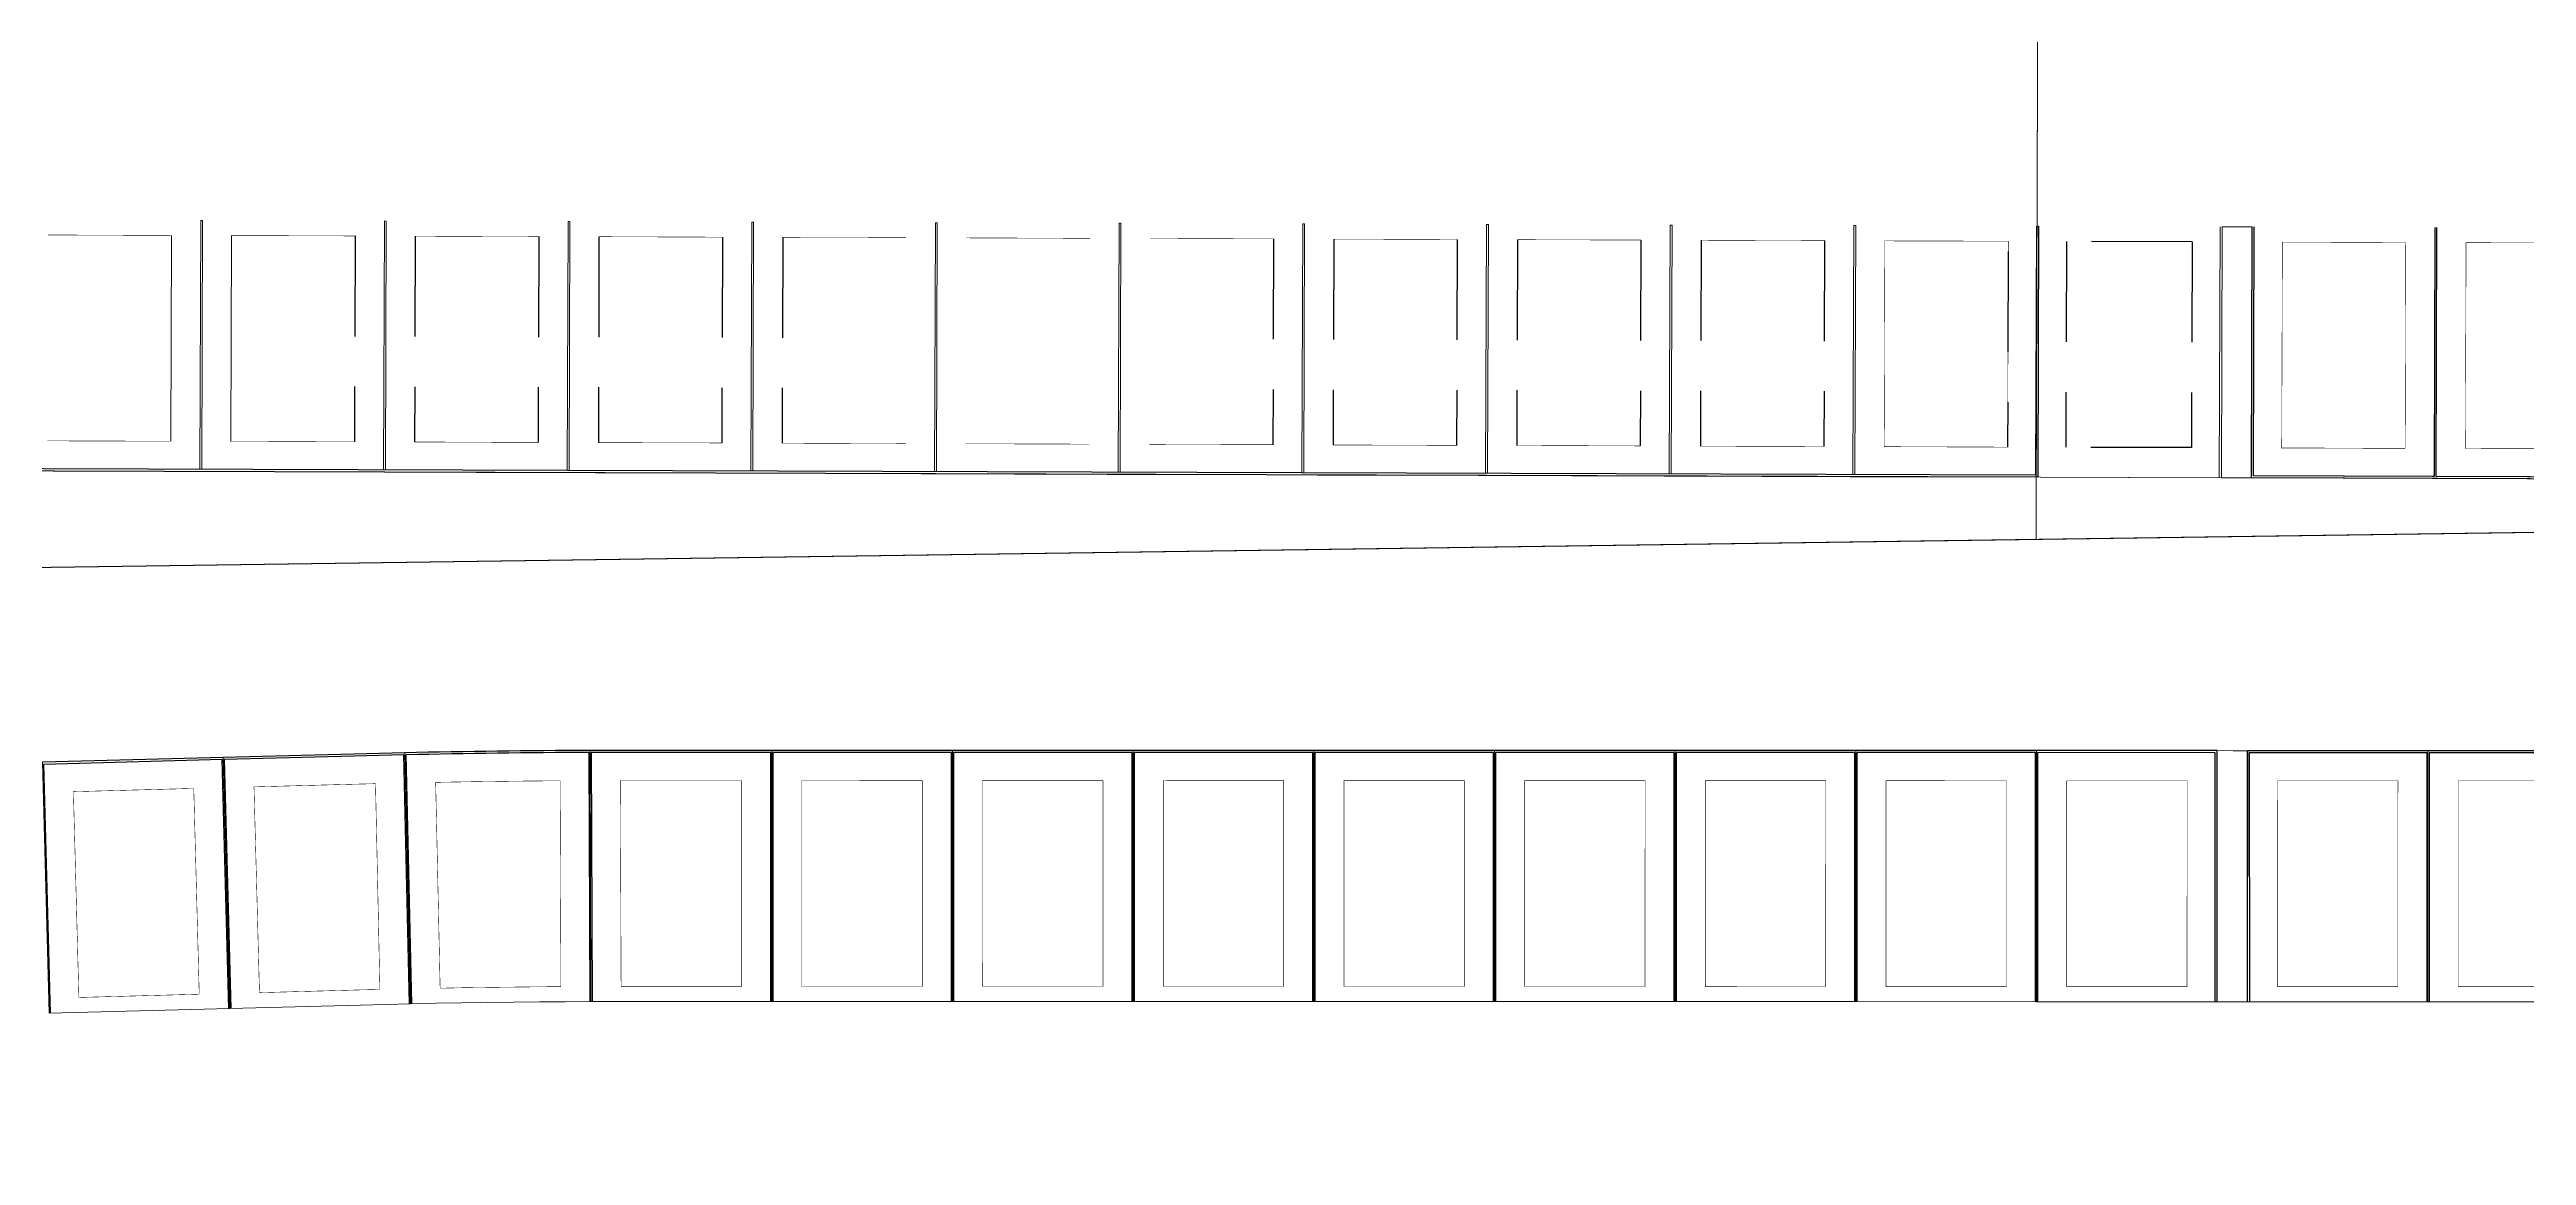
# Model space of a CAD drawing. Header units: centimetres. Extents: x -6122352 to 7132207, y -1694241 to 1947892.
# Drawn here: x -112653 to 134102, y 51127 to 161259 of the extents above; entities that cross this region are included whole.
import ezdxf

# ---------------------------------------------------------------- set-up
doc = ezdxf.new("R2010")
doc.units = ezdxf.units.CM
doc.header["$MEASUREMENT"] = 0
doc.header["$PDMODE"] = 66
doc.header["$PDSIZE"] = 100
doc.linetypes.add('DASHED2', pattern=[0.375, 0.25, -0.125])
doc.linetypes.add('XR-AR-END-SETTING OUT PLAN$0$23261-XR-AR-SI-GF$0$HIDDEN', pattern=[0.375, 0.25, -0.125])
doc.layers.add('08-Compound Wall-2', color=6, linetype='Continuous', lineweight=25, true_color=0xff00ff)
doc.layers.add('23585-XR-AR-DAMAC PLOT LIMITS$0$1-Open Space', color=7, linetype='Continuous', lineweight=5, true_color=0x90cf5a)
for name, color, linetype, lineweight in [('23585-XR-AR-BOUNDARY WALLS AND SETBACKS$0$A-WALL-PPHT', 7, 'Continuous', 5), ('23585-XR-AR-DAMAC PLOT LIMITS$0$1-LV3', 231, 'Continuous', 5), ('A-ANNO-TEXT', 3, 'Continuous', 25)]:
    doc.layers.add(name, color=color, linetype=linetype, lineweight=lineweight)
for name, color, linetype in [('23585-XR-AR-BOUNDARY WALLS AND SETBACKS$0$setback', 7, 'XR-AR-END-SETTING OUT PLAN$0$23261-XR-AR-SI-GF$0$HIDDEN'), ('@MI-FOOTINGS', 7, 'Continuous'), ('@MI-REF LAYER', 7, 'Continuous'), ('@MI-TYPE-01', 30, 'Continuous'), ('@MI-TYPE-02', 6, 'Continuous')]:
    doc.layers.add(name, color=color, linetype=linetype)
doc.layers.add('23585-XR-AR-DAMAC PLOT LIMITS$0$D-Phase New', color=7, linetype='Continuous', true_color=0x000080)
doc.styles.add('Schueco-BEMSTIL', font='isocpeur.ttf', dxfattribs={"width": 0.9})
doc.dimstyles.new('MI- JWC-TXT-2.5 MM', dxfattribs={"dimscale": 1.5, "dimtxt": 2.5, "dimasz": 1, "dimexe": 2, "dimexo": 1, "dimgap": 1, "dimtad": 1, "dimdec": 0, "dimdsep": 46, "dimtxsty": 'Schueco-BEMSTIL', "dimblk": 'OPEN30', "dimcen": 0, "dimdle": 2, "dimclrd": 140, "dimclre": 8, "dimclrt": 40, "dimadec": 0, "dimazin": 2, "dimtfac": 1, "dimtdec": 0, "dimtix": 1, "dimtmove": 2, "dimatfit": 3, "dimldrblk": 'OPEN', "dimfxl": 2, "dimlwd": -1, "dimlwe": -1, "dimarcsym": 0})

# ---------------------------------------------------------------- blocks, each defined once
blk = doc.blocks.new('23585-XR-AR-BOUNDARY WALLS AND SETBACKS')
at = {"layer": '08-Compound Wall-2'}
for points in [[(496560.45, 2769179.38), (496541.99, 2769196.25), (496529.83, 2769182.97), (496523.13, 2769175.65), (496517.67, 2769169.7), (496505.51, 2769156.43), (496493.35, 2769143.16), (496481.19, 2769129.89), (496469.03, 2769116.62), (496456.87, 2769103.35), (496444.71, 2769090.08), (496432.55, 2769076.8), (496420.39, 2769063.53), (496408.23, 2769050.26), (496396.07, 2769036.99), (496414.5, 2769020.1)], [(496382.68, 2769099.42), (496400.91, 2769082.61), (496400.57, 2769082.24), (496394.98, 2769076.18), (496394.78, 2769075.96), (496388.65, 2769069.3), (496370.41, 2769086.11)], [(496370.28, 2769085.96), (496388.51, 2769069.15), (496388.37, 2769069.01), (496382.44, 2769062.57), (496382.38, 2769062.5), (496376.31, 2769055.92), (496358.08, 2769072.73)], [(496401.13, 2769082.55), (496401.13, 2769082.55), (496400.72, 2769082.11), (496395.13, 2769076.04), (496394.93, 2769075.82), (496388.86, 2769069.24), (496388.73, 2769069.09)], [(496388.73, 2769069.09), (496388.52, 2769068.87), (496382.59, 2769062.44), (496382.52, 2769062.37), (496376.32, 2769055.64), (496357.94, 2769072.58)], [(496438.76, 2769046.57), (496420.47, 2769063.32), (496408.45, 2769050.2), (496426.73, 2769033.45)], [(496426.6, 2769033.3), (496408.31, 2769050.05), (496396.35, 2769037), (496414.64, 2769020.25)], [(496412.34, 2769017.74), (496394.06, 2769034.49), (496382.1, 2769021.45), (496400.39, 2769004.69)], [(496400.25, 2769004.54), (496381.96, 2769021.3), (496369.94, 2769008.17), (496388.23, 2768991.42)], [(496388.09, 2768991.27), (496369.8, 2769008.03), (496357.85, 2768994.99), (496357.78, 2768994.9), (496376.07, 2768978.15)], [(496375.93, 2768978), (496357.64, 2768994.76), (496345.62, 2768981.63), (496363.9, 2768964.88)], [(496363.77, 2768964.73), (496345.48, 2768981.48), (496333.46, 2768968.36), (496351.74, 2768951.61)], [(496351.61, 2768951.46), (496333.32, 2768968.21), (496321.3, 2768955.09), (496339.58, 2768938.34)], [(496339.45, 2768938.19), (496321.16, 2768954.94), (496309.14, 2768941.82), (496327.42, 2768925.06)], [(496327.29, 2768924.92), (496309, 2768941.67), (496296.98, 2768928.55), (496315.26, 2768911.79)], [(496315.13, 2768911.65), (496296.84, 2768928.4), (496287.47, 2768918.17), (496284.76, 2768915.2), (496303.11, 2768898.52)], [(496290.99, 2768884.94), (496272.34, 2768901.29), (496269.07, 2768897.54), (496260.58, 2768887.77), (496279.31, 2768871.51)], [(496279.18, 2768871.36), (496260.45, 2768887.61), (496248.78, 2768874.17), (496267.51, 2768857.92)]]:
    blk.add_lwpolyline(points, dxfattribs=at)
for points in [[(496343.37, 2769056.77), (496361.6, 2769039.96), (496212.9, 2768878.65, -0.155794), (496153.14, 2768844.54), (496148.02, 2768868.8)], [(496343.5, 2769056.92), (496361.88, 2769039.98), (496213.05, 2768878.51, -0.156247), (496152.98, 2768844.3)], [(496412.48, 2769017.89), (496394.04, 2769034.78), (496381.88, 2769021.51), (496369.72, 2769008.24), (496357.71, 2768995.12), (496357.56, 2768994.96), (496345.4, 2768981.69), (496333.24, 2768968.42), (496321.08, 2768955.15), (496308.92, 2768941.88), (496296.76, 2768928.61), (496287.32, 2768918.31), (496284.54, 2768915.26, 0.004459), (496272.25, 2768901.5), (496268.92, 2768897.67), (496260.36, 2768887.82), (496248.56, 2768874.23)], [(496302.97, 2768898.37), (496284.62, 2768915.05, 0.004411), (496272.47, 2768901.44), (496291.12, 2768885.09)]]:
    blk.add_lwpolyline(points, format="xyb", dxfattribs=at)
at = {"layer": '23585-XR-AR-BOUNDARY WALLS AND SETBACKS$0$A-WALL-PPHT'}
for p, q in [((496355.77, 2769070.23), (496374.15, 2769053.28)), ((496355.91, 2769070.38), (496374.29, 2769053.43)), ((496343.5, 2769056.92), (496343.37, 2769056.77)), ((496331.16, 2769043.54), (496331.04, 2769043.41)), ((496331.04, 2769043.41), (496349.27, 2769026.58)), ((496331.16, 2769043.54), (496349.4, 2769026.73)), ((496318.76, 2769030.08), (496318.64, 2769029.95)), ((496318.64, 2769029.95), (496336.86, 2769013.13)), ((496318.76, 2769030.08), (496337, 2769013.27)), ((496306.36, 2769016.63), (496306.24, 2769016.5)), ((496306.24, 2769016.5), (496324.46, 2768999.67)), ((496306.36, 2769016.63), (496324.6, 2768999.82)), ((496293.95, 2769003.17), (496293.83, 2769003.04)), ((496293.83, 2769003.04), (496312.06, 2768986.22)), ((496293.95, 2769003.17), (496312.19, 2768986.36)), ((496281.55, 2768989.72), (496281.43, 2768989.59)), ((496281.43, 2768989.59), (496299.65, 2768972.76)), ((496281.55, 2768989.72), (496299.79, 2768972.91)), ((496269.15, 2768976.26), (496269.03, 2768976.13)), ((496269.03, 2768976.13), (496287.25, 2768959.31)), ((496269.15, 2768976.26), (496287.39, 2768959.45)), ((496256.74, 2768962.81), (496256.62, 2768962.68)), ((496256.62, 2768962.68), (496274.85, 2768945.85)), ((496256.74, 2768962.81), (496274.98, 2768946)), ((496244.34, 2768949.35), (496244.22, 2768949.22)), ((496244.22, 2768949.22), (496262.44, 2768932.4)), ((496244.34, 2768949.35), (496262.58, 2768932.54)), ((496231.94, 2768935.89), (496231.82, 2768935.77)), ((496231.82, 2768935.77), (496250.04, 2768918.94)), ((496231.94, 2768935.89), (496250.18, 2768919.09)), ((496222.61, 2768923.56), (496237.68, 2768909.66)), ((496219.53, 2768922.44), (496219.41, 2768922.31)), ((496219.41, 2768922.31), (496237.64, 2768905.48)), ((496219.53, 2768922.44), (496237.77, 2768905.63)), ((496218.54, 2768919.14), (496233.61, 2768905.25))]:
    blk.add_line(p, q, dxfattribs=at)
at = {"layer": '23585-XR-AR-BOUNDARY WALLS AND SETBACKS$0$setback', "ltscale": 40}
for p, q in [((496354.98, 2769067.15), (496346.5, 2769057.96)), ((496354.98, 2769067.15), (496370.05, 2769053.26)), ((496346.5, 2769057.96), (496361.57, 2769044.06)), ((496343.33, 2769053), (496357.65, 2769039.8)), ((496370.05, 2769053.26), (496361.57, 2769044.06)), ((496330.17, 2769040.24), (496345.24, 2769026.35)), ((496321.83, 2769031.2), (496336.91, 2769017.3)), ((496317.77, 2769026.79), (496332.84, 2769012.89)), ((496309.43, 2769017.74), (496324.5, 2769003.85)), ((496305.36, 2769013.33), (496320.44, 2768999.44)), ((496297.03, 2769004.29), (496312.1, 2768990.39)), ((496292.96, 2768999.88), (496308.03, 2768985.98)), ((496259.82, 2768963.92), (496274.89, 2768950.03)), ((496255.75, 2768959.51), (496270.82, 2768945.62)), ((496247.41, 2768950.47), (496262.49, 2768936.57)), ((496243.35, 2768946.05), (496258.42, 2768932.16)), ((496235.01, 2768937.01), (496250.08, 2768923.12)), ((496230.94, 2768932.6), (496246.02, 2768918.7))]:
    blk.add_line(p, q, dxfattribs=at)
at = {"layer": '23585-XR-AR-BOUNDARY WALLS AND SETBACKS$0$setback', "ltscale": 40, "const_width": 0.05}
for points in [[(496381.82, 2769096.27), (496396.89, 2769082.38), (496392.92, 2769078.07), (496392.72, 2769077.85, 0.000021), (496392.72, 2769077.85), (496388.55, 2769073.33), (496373.48, 2769087.23), (496377.65, 2769091.75), (496377.85, 2769091.97)], [(496299.92, 2768897.23), (496298.48, 2768895.63), (496296.76, 2768893.71), (496295.04, 2768891.79), (496293.33, 2768889.87), (496291.91, 2768888.25), (496276.49, 2768901.77, -0.003005), (496284.75, 2768911.02)]]:
    blk.add_lwpolyline(points, format="xyb", close=True, dxfattribs=at)
for points in [[(496369.41, 2769082.81), (496384.49, 2769068.92), (496380.39, 2769064.47), (496380.32, 2769064.4), (496376.15, 2769059.88), (496361.08, 2769073.77), (496365.24, 2769078.29)], [(496435.69, 2769045.45), (496427.59, 2769036.6), (496412.47, 2769050.45), (496420.58, 2769059.29)], [(496423.53, 2769032.17), (496415.42, 2769023.32), (496400.31, 2769037.17), (496408.42, 2769046.02)], [(496397.19, 2769003.42), (496389.08, 2768994.57), (496373.96, 2769008.42), (496382.07, 2769017.27)], [(496385.02, 2768990.15), (496376.92, 2768981.3), (496361.8, 2768995.15), (496369.91, 2769004)], [(496372.86, 2768976.88), (496364.76, 2768968.03), (496349.64, 2768981.88), (496357.75, 2768990.73)], [(496360.7, 2768963.61), (496352.6, 2768954.76), (496337.48, 2768968.61), (496345.59, 2768977.45)], [(496348.54, 2768950.33), (496340.44, 2768941.49), (496325.32, 2768955.34), (496333.43, 2768964.18)], [(496336.38, 2768937.06), (496328.28, 2768928.22), (496313.16, 2768942.06), (496321.27, 2768950.91)], [(496324.22, 2768923.79), (496316.12, 2768914.94), (496301, 2768928.79), (496309.11, 2768937.64)], [(496312.06, 2768910.52), (496304.65, 2768902.43), (496303.95, 2768901.67), (496288.78, 2768915.46), (496289.54, 2768916.28), (496296.95, 2768924.37)], [(496287.95, 2768883.74), (496286.66, 2768882.27), (496280.08, 2768874.68), (496264.6, 2768888.12), (496271.18, 2768895.7), (496272.54, 2768897.26)], [(496276.14, 2768870.15), (496268.28, 2768861.09), (496252.8, 2768874.53), (496260.66, 2768883.59)]]:
    blk.add_lwpolyline(points, close=True, dxfattribs=at)
for points in [[(496334.24, 2769044.65), (496342.57, 2769053.7), (496357.65, 2769039.8), (496349.31, 2769030.76), (496334.24, 2769044.65)], [(496321.83, 2769031.2), (496330.17, 2769040.24)], [(496401.24, 2769007.84), (496386.12, 2769021.69), (496394.23, 2769030.54), (496409.34, 2769016.69), (496401.24, 2769007.84)], [(496309.43, 2769017.74), (496317.77, 2769026.79)], [(496345.24, 2769026.35), (496336.91, 2769017.3)], [(496297.03, 2769004.29), (496305.36, 2769013.33)], [(496332.84, 2769012.89), (496324.5, 2769003.85)], [(496284.62, 2768990.83), (496292.96, 2768999.88)], [(496320.44, 2768999.44), (496312.1, 2768990.39)], [(496272.22, 2768977.38), (496280.56, 2768986.42)], [(496259.82, 2768963.92), (496268.15, 2768972.97)], [(496247.41, 2768950.47), (496255.75, 2768959.51)], [(496235.01, 2768937.01), (496243.35, 2768946.05)], [(496270.82, 2768945.62), (496262.49, 2768936.57)], [(496222.61, 2768923.56), (496230.94, 2768932.6)], [(496258.42, 2768932.16), (496250.08, 2768923.12)], [(496210.2, 2768910.1), (496218.54, 2768919.14)], [(496246.02, 2768918.7), (496237.68, 2768909.66)], [(496233.61, 2768905.25), (496225.28, 2768896.21)]]:
    blk.add_lwpolyline(points, dxfattribs=at)
at = {"layer": '23585-XR-AR-BOUNDARY WALLS AND SETBACKS$0$setback', "ltscale": 40}
for points in [[(496308.03, 2768985.98, 0.05, 0.05, 0), (496299.7, 2768976.94, 0, 0, 0), (496284.62, 2768990.83, 0, 0, 0)], [(496280.56, 2768986.42, 0, 0, 0), (496295.63, 2768972.53, 0.05, 0.05, 0), (496287.29, 2768963.48, 0, 0, 0), (496272.22, 2768977.38, 0, 0, 0)], [(496268.15, 2768972.97, 0, 0, 0), (496283.23, 2768959.07, 0.05, 0.05, 0), (496274.89, 2768950.03, 0.05, 0.05, 0)]]:
    blk.add_lwpolyline(points, format="xyseb", dxfattribs=at)
blk = doc.blocks.new('A$C9d9485f6')
at = {"layer": 'A-ANNO-TEXT', "rotation": 312.4881850805905}
blk.add_blockref('23585-XR-AR-BOUNDARY WALLS AND SETBACKS', (-2377088.53, -1504219.25), dxfattribs=at)
blk = doc.blocks.new('23585-XR-AR-DAMAC PLOT LIMITS')
at = {"layer": '23585-XR-AR-DAMAC PLOT LIMITS$0$1-LV3', "color": 251, "true_color": 0x636466}
for points in [[(496438.83, 2769046.64), (496426.67, 2769033.37), (496408.23, 2769050.26), (496420.39, 2769063.53)], [(496426.67, 2769033.37), (496414.5, 2769020.1), (496396.07, 2769036.99), (496408.23, 2769050.26)], [(496412.48, 2769017.89), (496400.32, 2769004.62), (496381.88, 2769021.51), (496394.04, 2769034.78)], [(496400.32, 2769004.62), (496388.16, 2768991.35), (496369.72, 2769008.24), (496381.88, 2769021.51)], [(496388.16, 2768991.35), (496376.14, 2768978.23), (496376, 2768978.08), (496357.56, 2768994.96), (496357.71, 2768995.12), (496369.72, 2769008.24)], [(496376, 2768978.08), (496363.84, 2768964.8), (496345.4, 2768981.69), (496357.56, 2768994.96)], [(496363.84, 2768964.8), (496351.68, 2768951.53), (496333.24, 2768968.42), (496345.4, 2768981.69)], [(496351.68, 2768951.53), (496339.52, 2768938.26), (496321.08, 2768955.15), (496333.24, 2768968.42)], [(496339.52, 2768938.26), (496327.36, 2768924.99), (496308.92, 2768941.88), (496321.08, 2768955.15)], [(496327.36, 2768924.99), (496315.2, 2768911.72), (496296.76, 2768928.61), (496308.92, 2768941.88)], [(496315.2, 2768911.72), (496305.76, 2768901.42), (496304.4, 2768899.93), (496304.35, 2768899.87), (496303.04, 2768898.44), (496284.54, 2768915.26), (496287.32, 2768918.31), (496296.76, 2768928.61)], [(496291.05, 2768885.02), (496289.42, 2768883.15), (496287.8, 2768881.28), (496279.24, 2768871.43), (496260.36, 2768887.82), (496268.92, 2768897.67), (496272.25, 2768901.5)], [(496279.24, 2768871.43), (496267.44, 2768857.84), (496248.56, 2768874.23), (496260.36, 2768887.82)]]:
    blk.add_lwpolyline(points, close=True, dxfattribs=at)
blk.add_lwpolyline([(496303.04, 2768898.44), (496301.32, 2768896.54), (496299.59, 2768894.63), (496297.88, 2768892.71), (496296.16, 2768890.79), (496294.46, 2768888.87), (496292.75, 2768886.94), (496291.05, 2768885.02), (496272.25, 2768901.5, -0.004459), (496284.54, 2768915.26)], format="xyb", close=True, dxfattribs=at)
at = {"layer": '23585-XR-AR-DAMAC PLOT LIMITS$0$1-Open Space', "color": 251, "true_color": 0x636466}
blk.add_lwpolyline([(496395.13, 2769076.04), (496388.86, 2769069.24), (496388.73, 2769069.09), (496382.59, 2769062.44), (496382.52, 2769062.37), (496376.32, 2769055.64), (496374.29, 2769053.43), (496368.09, 2769046.7), (496368.02, 2769046.63), (496362.09, 2769040.2), (496355.68, 2769033.25), (496349.89, 2769026.96), (496349.21, 2769026.23), (496343.28, 2769019.79), (496337.69, 2769013.73), (496337.08, 2769013.07), (496336.67, 2769012.62), (496330.88, 2769006.34), (496330.4, 2769005.82), (496325.49, 2769000.49), (496324.68, 2768999.61), (496324.13, 2768999.02), (496318.47, 2768992.88), (496317.86, 2768992.22), (496313.29, 2768987.26), (496312.27, 2768986.15), (496311.59, 2768985.42), (496306.07, 2768979.43), (496305.32, 2768978.62), (496301.09, 2768974.02), (496299.87, 2768972.7), (496299.06, 2768971.82), (496293.67, 2768965.97), (496292.79, 2768965.02), (496288.89, 2768960.79), (496287.47, 2768959.24), (496286.52, 2768958.21), (496281.26, 2768952.52), (496280.25, 2768951.41), (496276.69, 2768947.55), (496275.06, 2768945.79), (496273.98, 2768944.61), (496268.86, 2768939.06), (496267.71, 2768937.81), (496264.49, 2768934.32), (496262.66, 2768932.33), (496261.44, 2768931.01), (496256.46, 2768925.6), (496255.17, 2768924.21), (496252.29, 2768921.08), (496250.26, 2768918.88), (496248.9, 2768917.41), (496244.05, 2768912.15), (496242.63, 2768910.61), (496240.09, 2768907.85), (496237.85, 2768905.42), (496236.36, 2768903.8), (496231.65, 2768898.69), (496230.09, 2768897), (496227.89, 2768894.61), (496225.45, 2768891.97)], dxfattribs=at)
blk.add_lwpolyline([(496248.56, 2768874.23), (496260.36, 2768887.82), (496268.92, 2768897.67), (496272.25, 2768901.5, -0.004459), (496284.54, 2768915.26), (496287.32, 2768918.31), (496296.76, 2768928.61), (496308.92, 2768941.88), (496321.08, 2768955.15), (496333.24, 2768968.42), (496345.4, 2768981.69), (496357.56, 2768994.96), (496357.71, 2768995.12), (496369.72, 2769008.24), (496381.88, 2769021.51), (496394.04, 2769034.78), (496395.11, 2769035.94), (496396.07, 2769036.99), (496408.23, 2769050.26), (496420.39, 2769063.53)], format="xyb", dxfattribs=at)
for points in [[(496376.32, 2769055.64), (496374.29, 2769053.43), (496355.91, 2769070.38), (496357.94, 2769072.58)], [(496414.5, 2769020.1), (496413.54, 2769019.05), (496412.48, 2769017.89), (496394.04, 2769034.78), (496395.11, 2769035.94), (496396.07, 2769036.99)]]:
    blk.add_lwpolyline(points, close=True, dxfattribs=at)
at = {"layer": '23585-XR-AR-DAMAC PLOT LIMITS$0$D-Phase New', "color": 8, "const_width": 0.1}
blk.add_lwpolyline([(495391.99, 2768603.44), (495858.52, 2768621.69), (495996.96, 2768685.41), (496078.62, 2768680.77), (496168.33, 2768809.16), (496228.1, 2768880.43), (496366.34, 2769035.68), (496192.24, 2769196.16, -0.049904), (496746.31, 2769775.07)], format="xyb", dxfattribs=at)
blk.add_lwpolyline([(496900.1, 2769610.96), (496921.28, 2769621.25), (496936.56, 2769633.58), (496885.44, 2769737.97), (496874.35, 2769760.79), (496832.05, 2769846.37, 0.006928), (496746.31, 2769775.07, 0.049904), (496192.24, 2769196.16), (496366.34, 2769035.68), (496464.74, 2769146.2), (496601.21, 2769277.62), (496681.41, 2769354.87), (496699.47, 2769372.26), (496774.4, 2769438.43), (496894.23, 2769525.45), (496932.27, 2769551.82, -0.033948)], format="xyb", close=True, dxfattribs=at)
blk.add_lwpolyline([(497226.77, 2768802.17), (496681.41, 2769354.87), (496601.21, 2769277.62), (496464.74, 2769146.2), (496228.1, 2768880.43), (496168.33, 2768809.16), (496078.62, 2768680.77), (496105.93, 2768679.22), (496129.8, 2768616.14), (496145.39, 2768614.07), (496160.98, 2768611.8), (496176.56, 2768609.32), (496192.12, 2768606.63), (496207.66, 2768603.73), (496223.18, 2768600.63), (496238.66, 2768597.32), (496254.12, 2768593.8), (496269.53, 2768590.08), (496284.91, 2768586.14), (496300.24, 2768582.01)], dxfattribs=at)
blk = doc.blocks.new('A$Cf093b529')
at = {"layer": 'A-ANNO-TEXT'}
blk.add_blockref('23585-XR-AR-DAMAC PLOT LIMITS', (-495391.99, -2768603.44), dxfattribs=at)
blk = doc.blocks.new('T1-FOOTING')
at = {"transparency": 33554679}
h = blk.add_hatch(dxfattribs=at)
h.set_pattern_fill('ANGLE', color=256, scale=500)
h.set_pattern_definition([(0, (0, 0), (0, 137.5), [100, -37.5]), (90, (0, 0), (-137.5, 8e-15), [100, -37.5])])
h.paths.add_polyline_path([(-500, -300), (500, -300), (500, 0), (-500, 0)])
h.paths.add_polyline_path([(-499.75, -299.75), (499.75, -299.75), (499.75, -0.25), (-499.75, -0.25)], flags=16)
h = blk.add_hatch(dxfattribs=at)
h.set_pattern_fill('ANGLE', color=8, scale=200)
h.set_pattern_definition([(0, (0, 0), (0, 55), [40, -15]), (90, (0, 0), (-55, 3e-15), [40, -15])])
h.paths.add_polyline_path([(500, -300), (500, 0), (-500, 0), (-500, -300)])
h = blk.add_hatch(dxfattribs=at)
h.set_pattern_fill('ANSI31', color=8, scale=500)
h.paths.add_polyline_path([(500, -1000), (500, -300), (-500, -300), (-500, -1000)])
at = {"layer": '@MI-TYPE-01', "color": 240, "linetype": 'DASHED2', "true_color": 0xed1f24}
blk.add_line((-500, -300), (500, -300), dxfattribs=at)
at = {"layer": '@MI-TYPE-01', "color": 240, "true_color": 0xed1f24, "const_width": 2.5}
blk.add_lwpolyline([(-500, 0), (500, 0), (500, -1000), (-500, -1000)], close=True, dxfattribs=at)
blk = doc.blocks.new('_Open30')
at = {"color": 0, "linetype": 'ByBlock', "lineweight": -2}
for p, q in [((-1, 0.3), (0, 0)), ((0, 0), (-1, -0.3)), ((0, 0), (-1, 0))]:
    blk.add_line(p, q, dxfattribs=at)
blk = doc.blocks.new('*D1269')
at = {"layer": '@MI-TYPE-02', "color": 8, "transparency": 16777216}
for p, q in [((41350, -195074), (40538, -195074)), ((41349, -200909), (40537, -200909))]:
    blk.add_line(p, q, dxfattribs=at)
at = {"layer": '@MI-TYPE-02', "color": 140, "transparency": 16777216}
blk.add_line((40737, -200809), (40738, -195174), dxfattribs=at)
at = {"layer": 'Defpoints', "color": 0, "transparency": 16777216}
for p in [(40738, -195074), (41450, -195074), (41449, -200909)]:
    blk.add_point(p, dxfattribs=at)
at = {"layer": '@MI-TYPE-02', "color": 140, "transparency": 16777216, "xscale": 100, "yscale": 100, "zscale": 100}
for p, rotation in [((40738, -195074), 89.98973417812736), ((40737, -200909), 269.9897341781274)]:
    blk.add_blockref('_Open30', p, dxfattribs=dict(at, rotation=rotation))
at = {"layer": '@MI-TYPE-02', "color": 40, "transparency": 16777216, "insert": (40513, -197991), "char_height": 250, "attachment_point": 5, "rotation": 89.98973, "style": 'Schueco-BEMSTIL'}
blk.add_mtext('5835', dxfattribs=at)
blk = doc.blocks.new('_Open')
at = {"color": 0, "linetype": 'ByBlock', "lineweight": -2}
for p, q in [((-1, 0), (0, 0)), ((-1, 0), (0, 0)), ((0, 0), (-1, 0))]:
    blk.add_line(p, q, dxfattribs=at)
blk = doc.blocks.new('*D1270')
at = {"layer": '@MI-TYPE-02', "color": 8, "transparency": 16777216}
for p, q in [((41348, -199991), (41042, -199991)), ((41349, -200909), (41042, -200909))]:
    blk.add_line(p, q, dxfattribs=at)
at = {"layer": '@MI-TYPE-02', "color": 140, "transparency": 16777216}
blk.add_line((41242, -200809), (41242, -200091), dxfattribs=at)
at = {"layer": 'Defpoints', "color": 0, "transparency": 16777216}
for p in [(41242, -199991), (41448, -199991), (41449, -200909)]:
    blk.add_point(p, dxfattribs=at)
at = {"layer": '@MI-TYPE-02', "color": 140, "transparency": 16777216, "xscale": 100, "yscale": 100, "zscale": 100}
for p, rotation in [((41242, -199991), 89.98973417812736), ((41242, -200909), 269.9897341781274)]:
    blk.add_blockref('_Open30', p, dxfattribs=dict(at, rotation=rotation))
at = {"layer": '@MI-TYPE-02', "color": 40, "transparency": 16777216, "insert": (41017, -200450), "char_height": 250, "attachment_point": 5, "rotation": 89.98973, "style": 'Schueco-BEMSTIL'}
blk.add_mtext('918', dxfattribs=at)
blk = doc.blocks.new('*D1271')
at = {"layer": '@MI-TYPE-02', "color": 8, "transparency": 16777216}
for p, q in [((41349, -198991), (41042, -198991)), ((41348, -199991), (41042, -199991))]:
    blk.add_line(p, q, dxfattribs=at)
at = {"layer": '@MI-TYPE-02', "color": 140, "transparency": 16777216}
blk.add_line((41242, -199891), (41242, -199091), dxfattribs=at)
at = {"layer": 'Defpoints', "color": 0, "transparency": 16777216}
for p in [(41242, -198991), (41449, -198991), (41448, -199991)]:
    blk.add_point(p, dxfattribs=at)
at = {"layer": '@MI-TYPE-02', "color": 140, "transparency": 16777216, "xscale": 100, "yscale": 100, "zscale": 100}
for p, rotation in [((41242, -198991), 89.98973417812736), ((41242, -199991), 269.9897341781274)]:
    blk.add_blockref('_Open30', p, dxfattribs=dict(at, rotation=rotation))
at = {"layer": '@MI-TYPE-02', "color": 40, "transparency": 16777216, "insert": (41017, -199491), "char_height": 250, "attachment_point": 5, "rotation": 89.98973, "style": 'Schueco-BEMSTIL'}
blk.add_mtext('1000', dxfattribs=at)
blk = doc.blocks.new('*D1272')
at = {"layer": '@MI-TYPE-02', "color": 8, "transparency": 16777216}
for p, q in [((41349, -196991), (41042, -196991)), ((41349, -198991), (41042, -198991))]:
    blk.add_line(p, q, dxfattribs=at)
at = {"layer": '@MI-TYPE-02', "color": 140, "transparency": 16777216}
blk.add_line((41242, -198891), (41242, -197091), dxfattribs=at)
at = {"layer": 'Defpoints', "color": 0, "transparency": 16777216}
for p in [(41242, -196991), (41449, -196991), (41449, -198991)]:
    blk.add_point(p, dxfattribs=at)
at = {"layer": '@MI-TYPE-02', "color": 140, "transparency": 16777216, "xscale": 100, "yscale": 100, "zscale": 100}
for p, rotation in [((41242, -196991), 89.98973417812736), ((41242, -198991), 269.9897341781274)]:
    blk.add_blockref('_Open30', p, dxfattribs=dict(at, rotation=rotation))
at = {"layer": '@MI-TYPE-02', "color": 40, "transparency": 16777216, "insert": (41017, -197991), "char_height": 250, "attachment_point": 5, "rotation": 89.98973, "style": 'Schueco-BEMSTIL'}
blk.add_mtext('2000', dxfattribs=at)
blk = doc.blocks.new('*D1273')
at = {"layer": '@MI-TYPE-02', "color": 8, "transparency": 16777216}
for p, q in [((41349, -195991), (41042, -195991)), ((41349, -196991), (41042, -196991))]:
    blk.add_line(p, q, dxfattribs=at)
at = {"layer": '@MI-TYPE-02', "color": 140, "transparency": 16777216}
blk.add_line((41242, -196891), (41242, -196091), dxfattribs=at)
at = {"layer": 'Defpoints', "color": 0, "transparency": 16777216}
for p in [(41242, -195991), (41449, -195991), (41449, -196991)]:
    blk.add_point(p, dxfattribs=at)
at = {"layer": '@MI-TYPE-02', "color": 140, "transparency": 16777216, "xscale": 100, "yscale": 100, "zscale": 100}
for p, rotation in [((41242, -196991), 269.9897341781274), ((41242, -195991), 89.98973417812736)]:
    blk.add_blockref('_Open30', p, dxfattribs=dict(at, rotation=rotation))
at = {"layer": '@MI-TYPE-02', "color": 40, "transparency": 16777216, "insert": (41017, -196491), "char_height": 250, "attachment_point": 5, "rotation": 89.98973, "style": 'Schueco-BEMSTIL'}
blk.add_mtext('1000', dxfattribs=at)
blk = doc.blocks.new('*D1274')
at = {"layer": '@MI-TYPE-02', "color": 8, "transparency": 16777216}
for p, q in [((41349, -195991), (41042, -195991)), ((41470, -195074), (41043, -195074))]:
    blk.add_line(p, q, dxfattribs=at)
at = {"layer": '@MI-TYPE-02', "color": 140, "transparency": 16777216}
blk.add_line((41242, -195891), (41243, -195174), dxfattribs=at)
at = {"layer": 'Defpoints', "color": 0, "transparency": 16777216}
for p in [(41243, -195074), (41449, -195991), (41570, -195074)]:
    blk.add_point(p, dxfattribs=at)
at = {"layer": '@MI-TYPE-02', "color": 140, "transparency": 16777216, "xscale": 100, "yscale": 100, "zscale": 100}
for p, rotation in [((41243, -195074), 89.98973417812736), ((41242, -195991), 269.9897341781274)]:
    blk.add_blockref('_Open30', p, dxfattribs=dict(at, rotation=rotation))
at = {"layer": '@MI-TYPE-02', "color": 40, "transparency": 16777216, "insert": (41017, -195532), "char_height": 250, "attachment_point": 5, "rotation": 89.98973, "style": 'Schueco-BEMSTIL'}
blk.add_mtext('917', dxfattribs=at)
blk = doc.blocks.new('A$C90a9385a')
at = {"layer": '@MI-TYPE-02'}
h = blk.add_hatch(color=256, dxfattribs=at)
h.dxf.hatch_style = 1
h.paths.add_polyline_path([(5835, 0), (0, 0), (0, -120), (5835, -120)])
at = {"layer": '@MI-TYPE-02', "const_width": 2.5}
blk.add_lwpolyline([(5835, 0), (0, 0), (0, -120), (5835, -120)], close=True, dxfattribs=at)
at = {"layer": '@MI-FOOTINGS', "color": 240, "true_color": 0xed1f24}
for p in [(1417.5, 0.9), (4417.5, 0.9)]:
    blk.add_blockref('T1-FOOTING', p, dxfattribs=at)
at = {"layer": '@MI-TYPE-02'}
for base, p1, p2, picture, middle, set_off in [((5835, 711.7), (0, 0), (5835, 0), '*D1269', (2917.5, 936.7), (200901.3, 41484.9)), ((917.5366, 207.3959), (0, 0), (917.5366, 0.8725), '*D1270', (458.7683, 432.3959), (200901.3015, 41484.9156)), ((1917.5, 207.4), (917.5, 0.9), (1917.5, 0), '*D1271', (1417.5, 432.4), (200901.3, 41484.9)), ((3917.5, 207.4), (1917.5, 0), (3917.5, 0.9), '*D1272', (2917.5, 432.4), (200901.3, 41484.9)), ((4917.5, 207.4), (3917.5, 0.9), (4917.5, 0.9), '*D1273', (4417.5, 432.4), (200901.3, 41484.9)), ((5835, 207.3959), (4917.5366, 0.8725), (5835, -120), '*D1274', (5376.2683, 432.3959), (200901.3015, 41484.9156))]:
    dim = blk.add_linear_dim(base=base, p1=p1, p2=p2, dimstyle='MI- JWC-TXT-2.5 MM', dxfattribs=at)
    dim.commit()
    dim.dimension.update_dxf_attribs({"geometry": picture, "text_midpoint": middle, "insert": set_off})
blk = doc.blocks.new('T1-PARTITION PLAN')
at = {"layer": '@MI-TYPE-02', "rotation": 89.98973417812736}
for p in [(-1, -5835), (-8.7, -47998.3)]:
    blk.add_blockref('A$C90a9385a', p, dxfattribs=at)
blk = doc.blocks.new('A$C57f8e175')
at = {"layer": '@MI-TYPE-02', "rotation": 89.98973417812736}
blk.add_blockref('A$C90a9385a', (-1, -5835), dxfattribs=at)

msp = doc.modelspace()

# ---------------------------------------------------------------- block references
at = {"layer": '@MI-REF LAYER', "xscale": 1000, "yscale": 1000, "zscale": 1000}
msp.add_blockref('A$C9d9485f6', (-23958.95046, 48155.57226), dxfattribs=at)
at = {"layer": '@MI-REF LAYER', "xscale": 1000, "yscale": 1000, "zscale": 1000, "rotation": 312.4882903633292}
msp.add_blockref('A$Cf093b529', (-891608.73293, 539022.72011), dxfattribs=at)
at = {"layer": '@MI-TYPE-01'}
msp.add_blockref('T1-PARTITION PLAN', (134972.7249, -84473.54866), dxfattribs=at)
at = {"layer": '@MI-TYPE-02'}
for p in [(5074.10704, -84448.84287), (23366.05412, -126617.23481)]:
    msp.add_blockref('A$C57f8e175', p, dxfattribs=at)

doc.saveas('drawing.dxf')
